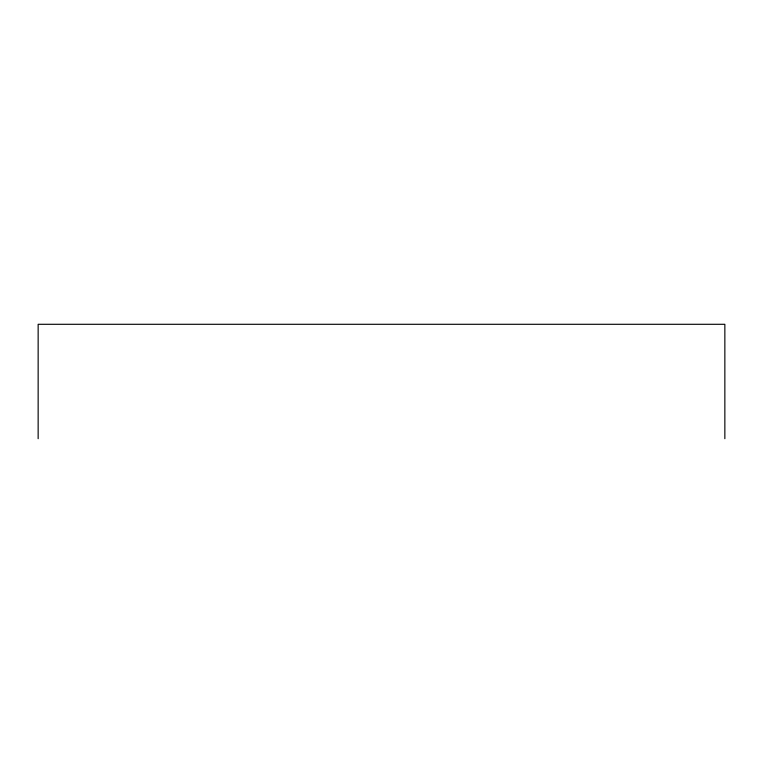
<?xml version="1.0" encoding="UTF-8"?>
<svg xmlns="http://www.w3.org/2000/svg" width="763" height="763" viewBox="0 0 763 763"><rect width="100%" height="100%" fill="white"/><g stroke="black" fill="none" stroke-linecap="round" stroke-linejoin="round"><path stroke-width="1.14" d="M724.85 438.706L724.85 324.294L38.15 324.294L38.15 438.706"/></g></svg>
